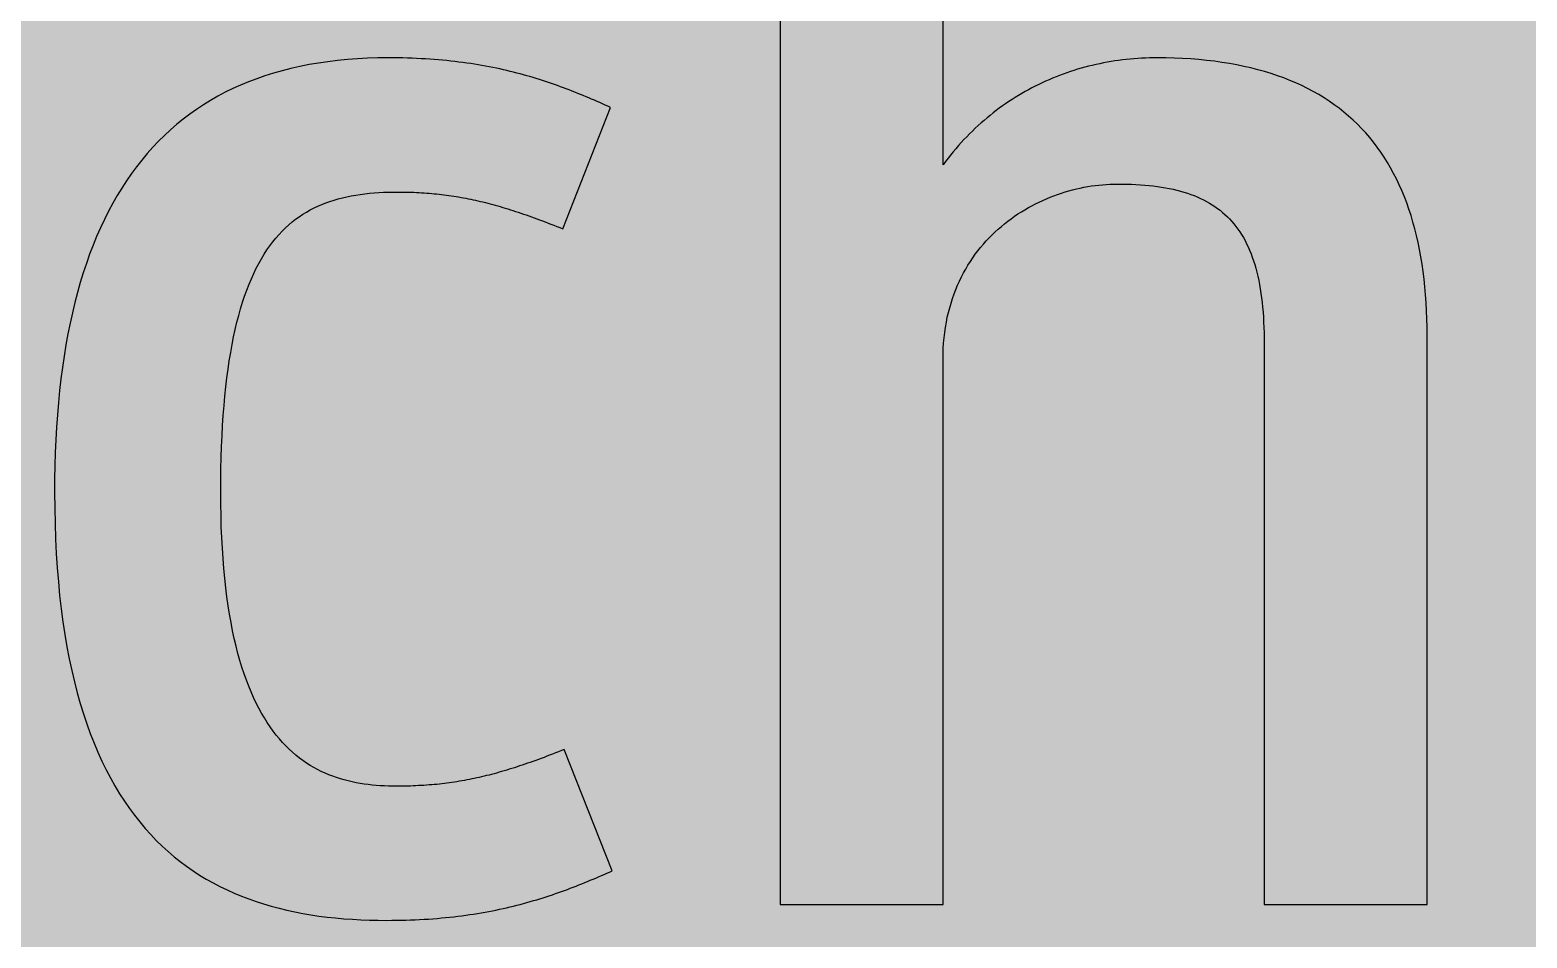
# Model space of a CAD drawing. Header units: millimetres. Extents: x 0 to 441, y 0 to 123.
# Drawn here: x 162.1 to 228.2, y 38 to 78.1 of the extents above; entities that cross this region are included whole.
import ezdxf

# ---------------------------------------------------------------- set-up
doc = ezdxf.new("R2010")
doc.units = ezdxf.units.MM

msp = doc.modelspace()

# ---------------------------------------------------------------- hatches: boundary and pattern name
for color, points in [(40, [(426.8611, 123.4722), (427.035, 123.4694), (427.2102, 123.4669), (427.3855, 123.4618), (427.5607, 123.4542), (427.7335, 123.444), (427.9087, 123.4313), (428.0814, 123.4186), (428.2542, 123.4008), (428.4269, 123.383), (428.5996, 123.3627), (428.7723, 123.3399), (428.9425, 123.317), (429.1152, 123.2891), (429.2854, 123.2611), (429.4556, 123.2306), (429.6258, 123.1976), (429.7959, 123.1621), (429.9636, 123.1265), (430.1312, 123.0859), (430.2989, 123.0452), (430.4665, 123.002), (430.6316, 122.9563), (430.7992, 122.9106), (430.9643, 122.8598), (431.1294, 122.809), (431.292, 122.7557), (431.4546, 122.7023), (431.6171, 122.6439), (431.7797, 122.5855), (431.9397, 122.5245), (432.0997, 122.461), (432.2597, 122.3975), (432.4172, 122.3289), (432.5772, 122.2604), (432.7322, 122.1892), (432.8897, 122.1181), (433.0446, 122.0445), (433.1995, 121.9683), (433.3519, 121.8895), (433.5043, 121.8082), (433.6567, 121.727), (433.8066, 121.6431), (433.9565, 121.5568), (434.1038, 121.4679), (434.2511, 121.379), (434.3984, 121.2875), (434.5432, 121.1961), (434.688, 121.0996), (434.8328, 121.0031), (434.975, 120.904), (435.1147, 120.8049), (435.2544, 120.7008), (435.3941, 120.5992), (435.5313, 120.4925), (435.6684, 120.3858), (435.803, 120.2766), (435.9377, 120.1649), (436.0697, 120.0506), (436.2018, 119.9363), (436.3314, 119.8194), (436.4609, 119.7026), (436.5879, 119.5832), (436.7124, 119.4613), (436.8394, 119.3394), (436.9613, 119.2124), (437.0832, 119.0879), (437.2026, 118.9609), (437.3194, 118.8314), (437.4363, 118.7018), (437.5506, 118.5697), (437.6649, 118.4377), (437.7766, 118.303), (437.8858, 118.1684), (437.9925, 118.0313), (438.0992, 117.8941), (438.2008, 117.7544), (438.3049, 117.6147), (438.404, 117.475), (438.5031, 117.3328), (438.5996, 117.188), (438.6961, 117.0432), (438.7875, 116.8984), (438.879, 116.7511), (438.9679, 116.6038), (439.0568, 116.4565), (439.1431, 116.3066), (439.227, 116.1567), (439.3082, 116.0043), (439.3895, 115.8519), (439.4683, 115.6995), (439.5445, 115.5446), (439.6181, 115.3897), (439.6892, 115.2322), (439.7604, 115.0772), (439.8289, 114.9172), (439.8975, 114.7597), (439.961, 114.5997), (440.0245, 114.4397), (440.0855, 114.2797), (440.1439, 114.1171), (440.2023, 113.9546), (440.2557, 113.792), (440.309, 113.6294), (440.3598, 113.4643), (440.4106, 113.2992), (440.4563, 113.1316), (440.502, 112.9665), (440.5452, 112.7989), (440.5859, 112.6312), (440.6265, 112.4636), (440.6621, 112.2959), (440.6976, 112.1258), (440.7306, 111.9556), (440.7611, 111.7854), (440.7891, 111.6152), (440.817, 111.4425), (440.8399, 111.2723), (440.8627, 111.0996), (440.883, 110.9269), (440.9008, 110.7542), (440.9186, 110.5814), (440.9313, 110.4087), (440.944, 110.2335), (440.9542, 110.0607), (440.9618, 109.8855), (440.9669, 109.7102), (440.9694, 109.535), (440.9719, 109.3597), (440.9722, 14.1111), (440.9694, 13.9344), (440.9669, 13.7592), (440.9618, 13.5839), (440.9542, 13.4112), (440.944, 13.2359), (440.9313, 13.0607), (440.9186, 12.888), (440.9008, 12.7152), (440.883, 12.5425), (440.8627, 12.3698), (440.8399, 12.1971), (440.817, 12.0269), (440.7891, 11.8542), (440.7611, 11.684), (440.7306, 11.5138), (440.6976, 11.3436), (440.6621, 11.176), (440.6265, 11.0058), (440.5859, 10.8382), (440.5452, 10.6705), (440.502, 10.5029), (440.4563, 10.3378), (440.4106, 10.1702), (440.3598, 10.0051), (440.309, 9.8425), (440.2557, 9.6774), (440.2023, 9.5148), (440.1439, 9.3523), (440.0855, 9.1897), (440.0245, 9.0297), (439.961, 8.8697), (439.8975, 8.7097), (439.8289, 8.5522), (439.7604, 8.3947), (439.6892, 8.2372), (439.6181, 8.0797), (439.5445, 7.9248), (439.4683, 7.7699), (439.3895, 7.6175), (439.3082, 7.4651), (439.227, 7.3127), (439.1431, 7.1628), (439.0568, 7.0129), (438.9679, 6.8656), (438.879, 6.7183), (438.7875, 6.571), (438.6961, 6.4262), (438.5996, 6.2814), (438.5031, 6.1366), (438.404, 5.9944), (438.3049, 5.8547), (438.2008, 5.715), (438.0992, 5.5753), (437.9925, 5.4381), (437.8858, 5.301), (437.7766, 5.1664), (437.6649, 5.0317), (437.5506, 4.8997), (437.4363, 4.7676), (437.3194, 4.638), (437.2026, 4.511), (437.0832, 4.3815), (436.9613, 4.257), (436.8394, 4.1326), (436.7124, 4.0081), (436.5879, 3.8862), (436.4609, 3.7668), (436.3314, 3.65), (436.2018, 3.5331), (436.0697, 3.4188), (435.9377, 3.3045), (435.803, 3.1953), (435.6684, 3.0861), (435.5313, 2.9769), (435.3941, 2.8727), (435.2544, 2.7686), (435.1147, 2.6645), (434.975, 2.5654), (434.8328, 2.4663), (434.688, 2.3698), (434.5432, 2.2733), (434.3984, 2.1819), (434.2511, 2.0904), (434.1038, 2.0015), (433.9565, 1.9126), (433.8066, 1.8263), (433.6567, 1.7424), (433.5043, 1.6612), (433.3519, 1.5799), (433.1995, 1.5037), (433.0446, 1.4275), (432.8897, 1.3513), (432.7322, 1.2802), (432.5772, 1.209), (432.4172, 1.1405), (432.2597, 1.0719), (432.0997, 1.0084), (431.9397, 0.9449), (431.7797, 0.8839), (431.6171, 0.8255), (431.4546, 0.7671), (431.292, 0.7137), (431.1294, 0.6604), (430.9643, 0.6096), (430.7992, 0.5588), (430.6316, 0.5131), (430.4665, 0.4674), (430.2989, 0.4242), (430.1312, 0.3835), (429.9636, 0.3454), (429.7959, 0.3073), (429.6258, 0.2718), (429.4556, 0.2388), (429.2854, 0.2083), (429.1152, 0.1803), (428.9425, 0.1524), (428.7723, 0.1295), (428.5996, 0.1067), (428.4269, 0.0864), (428.2542, 0.0686), (428.0814, 0.0508), (427.9087, 0.0381), (427.7335, 0.0254), (427.5607, 0.0152), (427.3855, 0.0076), (427.2102, 0.0025), (427.035, 0), (426.8597, 0), (104.0694, 0), (103.7082, 0), (103.3475, 0.0051), (102.9894, 0.0127), (102.6312, 0.0229), (102.2706, 0.0356), (101.9124, 0.0508), (101.5543, 0.0711), (101.1961, 0.094), (100.838, 0.1168), (100.4824, 0.1448), (100.1243, 0.1778), (99.7687, 0.2108), (99.4131, 0.2464), (99.0575, 0.287), (98.7019, 0.3302), (98.3463, 0.3734), (97.9932, 0.4216), (97.6376, 0.475), (97.2845, 0.5283), (96.9315, 0.5842), (96.581, 0.6452), (96.2279, 0.7061), (95.8774, 0.7722), (95.5269, 0.8407), (95.1763, 0.9119), (94.8284, 0.9855), (94.4804, 1.0617), (94.1324, 1.143), (93.7844, 1.2243), (93.4364, 1.3106), (93.091, 1.3995), (92.7456, 1.4884), (92.4027, 1.5824), (92.0598, 1.6789), (91.7169, 1.778), (91.374, 1.8821), (91.0336, 1.9863), (90.6932, 2.093), (90.3529, 2.2047), (90.0151, 2.319), (89.6772, 2.4333), (89.3394, 2.5527), (89.0041, 2.6746), (88.6689, 2.7991), (88.3361, 2.9261), (88.0034, 3.0556), (87.6706, 3.1877), (87.3404, 3.3249), (87.0102, 3.462), (86.68, 3.6043), (86.3524, 3.7465), (86.0273, 3.8938), (85.6996, 4.0411), (85.377, 4.1935), (85.0519, 4.3485), (84.7293, 4.506), (84.4093, 4.666), (84.0892, 4.8285), (83.7717, 4.9936), (83.4542, 5.1613), (83.1367, 5.3315), (82.8218, 5.5042), (82.5094, 5.682), (82.1969, 5.8598), (7.0556, 49.5155), (6.8504, 49.6341), (6.6497, 49.7561), (6.4516, 49.8831), (6.256, 50.0126), (6.063, 50.1421), (5.8725, 50.2793), (5.6845, 50.4165), (5.4966, 50.5562), (5.3137, 50.6984), (5.1333, 50.8457), (4.9581, 50.9956), (4.7828, 51.1454), (4.6101, 51.3004), (4.4399, 51.4579), (4.2748, 51.6153), (4.1097, 51.7779), (3.9497, 51.943), (3.7922, 52.1106), (3.6347, 52.2783), (3.4823, 52.451), (3.335, 52.6237), (3.1877, 52.8015), (3.0429, 52.9793), (2.9032, 53.1597), (2.7661, 53.3425), (2.6314, 53.528), (2.4994, 53.7134), (2.3724, 53.9039), (2.2454, 54.0944), (2.1234, 54.2874), (2.0041, 54.483), (1.8898, 54.6786), (1.778, 54.8792), (1.6662, 55.0799), (1.5621, 55.2806), (1.458, 55.4863), (1.3589, 55.6895), (1.2624, 55.8978), (1.1684, 56.1061), (1.0795, 56.3169), (0.9931, 56.5302), (0.9119, 56.7436), (0.8306, 56.957), (0.7569, 57.1754), (0.6833, 57.3913), (0.6147, 57.6123), (0.5486, 57.8307), (0.4877, 58.0542), (0.4293, 58.2752), (0.3734, 58.4987), (0.3226, 58.7248), (0.2769, 58.9509), (0.2311, 59.1795), (0.193, 59.4055), (0.1549, 59.6367), (0.1219, 59.8653), (0.094, 60.0964), (0.0686, 60.3275), (0.0483, 60.5612), (0.0305, 60.7949), (0.0152, 61.0286), (0.0076, 61.2623), (0, 61.4985), (0, 61.7347), (0, 61.8515), (0, 61.9658), (0.0025, 62.0827), (0.0076, 62.1995), (0.0102, 62.3138), (0.0152, 62.4307), (0.0229, 62.545), (0.0279, 62.6618), (0.0381, 62.7761), (0.0457, 62.8929), (0.0559, 63.0072), (0.066, 63.1215), (0.0787, 63.2358), (0.0914, 63.3527), (0.1041, 63.467), (0.1194, 63.5813), (0.1346, 63.6956), (0.1524, 63.8099), (0.1702, 63.9242), (0.188, 64.0359), (0.2057, 64.1502), (0.2261, 64.2645), (0.2489, 64.3763), (0.2692, 64.4906), (0.2921, 64.6024), (0.3175, 64.7167), (0.3429, 64.8284), (0.3683, 64.9402), (0.3937, 65.0519), (0.4216, 65.1637), (0.4496, 65.2755), (0.4801, 65.3872), (0.5105, 65.499), (0.541, 65.6082), (0.574, 65.72), (0.6071, 65.8292), (0.6401, 65.9409), (0.6756, 66.0502), (0.7112, 66.1594), (0.7468, 66.2686), (0.7849, 66.3778), (0.823, 66.487), (0.8611, 66.5937), (0.9017, 66.7029), (0.9423, 66.8096), (0.9855, 66.9163), (1.0287, 67.0255), (1.0719, 67.1322), (1.1151, 67.2389), (1.1608, 67.343), (1.2065, 67.4497), (1.2548, 67.5538), (1.303, 67.6605), (1.3513, 67.7647), (1.4021, 67.8688), (1.4529, 67.9729), (1.5037, 68.0771), (1.557, 68.1787), (1.6104, 68.2828), (1.6637, 68.3844), (1.7196, 68.486), (1.7755, 68.5876), (1.8313, 68.6892), (1.8898, 68.7908), (1.9482, 68.8899), (2.0066, 68.9915), (2.0676, 69.0905), (2.1285, 69.1896), (2.1895, 69.2861), (2.253, 69.3852), (2.3139, 69.4817), (2.38, 69.5782), (2.4435, 69.6722), (2.5095, 69.7687), (2.5756, 69.8627), (2.6416, 69.9567), (2.7102, 70.0507), (2.7788, 70.1446), (2.8473, 70.2361), (2.9185, 70.3275), (2.987, 70.419), (3.0582, 70.5104), (3.1318, 70.5993), (3.2029, 70.6907), (3.2766, 70.7771), (3.3528, 70.866), (3.4265, 70.9549), (3.5027, 71.0413), (3.5789, 71.1276), (3.6551, 71.214), (3.7338, 71.2978), (3.8125, 71.3816), (3.8913, 71.4654), (3.97, 71.5493), (4.0513, 71.6305), (4.1326, 71.7118), (4.2139, 71.7931), (4.2951, 71.8744), (4.379, 71.9531), (4.4628, 72.0319), (4.5466, 72.1106), (4.633, 72.1893), (4.7168, 72.2655), (4.8031, 72.3417), (4.8895, 72.4179), (4.9784, 72.4941), (5.0673, 72.5678), (5.1562, 72.6415), (5.2451, 72.7126), (5.334, 72.7862), (5.4254, 72.8574), (5.5169, 72.9285), (5.6083, 72.9971), (5.6998, 73.0656), (5.7937, 73.1342), (5.8877, 73.2028), (5.9817, 73.2688), (6.0757, 73.3349), (6.1722, 73.4009), (6.2662, 73.467), (6.3627, 73.5305), (6.4618, 73.594), (6.5583, 73.6549), (6.6573, 73.7159), (6.7539, 73.7768), (6.8555, 73.8378), (6.9545, 73.8962), (7.0536, 73.9546), (82.1972, 117.6115), (82.5094, 117.79), (82.8218, 117.9652), (83.1367, 118.1379), (83.4542, 118.3081), (83.7717, 118.4758), (84.0892, 118.6409), (84.4093, 118.8034), (84.7293, 118.9634), (85.0519, 119.1209), (85.377, 119.2759), (85.6996, 119.4283), (86.0273, 119.5756), (86.3524, 119.7229), (86.68, 119.8677), (87.0102, 120.0074), (87.3404, 120.1445), (87.6706, 120.2817), (88.0034, 120.4138), (88.3361, 120.5433), (88.6689, 120.6703), (89.0041, 120.7948), (89.3394, 120.9167), (89.6772, 121.0361), (90.0151, 121.1529), (90.3529, 121.2647), (90.6932, 121.3764), (91.0336, 121.4831), (91.374, 121.5873), (91.7169, 121.6914), (92.0598, 121.7905), (92.4027, 121.887), (92.7456, 121.981), (93.091, 122.0724), (93.4364, 122.1588), (93.7844, 122.2451), (94.1324, 122.3264), (94.4804, 122.4077), (94.8284, 122.4839), (95.1763, 122.5575), (95.5269, 122.6287), (95.8774, 122.6972), (96.2279, 122.7633), (96.581, 122.8242), (96.9315, 122.8852), (97.2845, 122.9411), (97.6376, 122.997), (97.9932, 123.0478), (98.3463, 123.096), (98.7019, 123.1392), (99.0575, 123.1824), (99.4131, 123.223), (99.7687, 123.2586), (100.1243, 123.2916), (100.4824, 123.3246), (100.838, 123.3526), (101.1961, 123.3754), (101.5543, 123.3983), (101.9124, 123.4186), (102.2706, 123.4338), (102.6312, 123.4465), (102.9894, 123.4567), (103.3475, 123.4643), (103.7082, 123.4694), (104.0689, 123.4719)]), (59, [(202.4243, 39.5111), (202.4243, 63.5702), (202.4253, 63.8175), (202.4355, 64.0639), (202.4507, 64.3026), (202.471, 64.5389), (202.499, 64.7725), (202.532, 64.9986), (202.5701, 65.2221), (202.6133, 65.4431), (202.6641, 65.6565), (202.7174, 65.8673), (202.7784, 66.073), (202.8419, 66.2762), (202.913, 66.4743), (202.9866, 66.6674), (203.0654, 66.8579), (203.1492, 67.0433), (203.2356, 67.2262), (203.327, 67.4014), (203.4235, 67.5767), (203.5251, 67.7443), (203.6293, 67.9094), (203.7359, 68.072), (203.8477, 68.2269), (203.962, 68.3819), (204.0814, 68.5292), (204.2033, 68.674), (204.3278, 68.8162), (204.4573, 68.9534), (204.5868, 69.0855), (204.7215, 69.215), (204.8586, 69.3395), (204.9983, 69.4614), (205.1406, 69.5782), (205.2828, 69.69), (205.4301, 69.7992), (205.58, 69.9059), (205.7298, 70.0075), (205.8822, 70.104), (206.0346, 70.198), (206.1921, 70.2894), (206.3496, 70.3732), (206.5071, 70.4571), (206.6671, 70.5358), (206.8297, 70.6095), (206.9897, 70.6806), (207.1548, 70.7492), (207.3173, 70.8127), (207.4824, 70.8711), (207.6475, 70.927), (207.8126, 70.9803), (207.9803, 71.0286), (208.1454, 71.0743), (208.313, 71.1149), (208.4781, 71.153), (208.6432, 71.186), (208.8109, 71.2165), (208.976, 71.2445), (209.1411, 71.2673), (209.3036, 71.2851), (209.4687, 71.3029), (209.6313, 71.313), (209.7913, 71.3232), (209.9539, 71.3283), (210.1113, 71.3308), (210.3247, 71.3283), (210.5355, 71.3257), (210.7387, 71.3181), (210.9419, 71.308), (211.1375, 71.2978), (211.3331, 71.2826), (211.521, 71.2648), (211.709, 71.2445), (211.8893, 71.2216), (212.0697, 71.1937), (212.2424, 71.1657), (212.4151, 71.1327), (212.5828, 71.0971), (212.7453, 71.059), (212.9053, 71.0159), (213.0628, 70.9727), (213.2152, 70.9244), (213.3625, 70.8711), (213.5073, 70.8177), (213.6496, 70.7593), (213.7893, 70.6984), (213.9239, 70.6323), (214.0534, 70.5637), (214.183, 70.4926), (214.3049, 70.4164), (214.4268, 70.3377), (214.5436, 70.2564), (214.6579, 70.17), (214.7672, 70.0786), (214.8738, 69.9846), (214.978, 69.8881), (215.077, 69.7865), (215.1761, 69.6824), (215.2675, 69.5731), (215.359, 69.4588), (215.4453, 69.342), (215.5292, 69.2201), (215.6079, 69.0956), (215.6866, 68.9661), (215.7603, 68.8315), (215.8289, 68.6943), (215.8975, 68.5521), (215.961, 68.4073), (216.0219, 68.2549), (216.0803, 68.0999), (216.1337, 67.9425), (216.187, 67.7774), (216.2353, 67.6097), (216.281, 67.437), (216.3216, 67.2592), (216.3623, 67.0763), (216.3978, 66.8909), (216.4309, 66.7004), (216.4613, 66.5023), (216.4893, 66.3016), (216.5147, 66.0959), (216.535, 65.8876), (216.5528, 65.6717), (216.568, 65.4507), (216.5807, 65.2247), (216.5909, 64.9961), (216.5985, 64.7598), (216.6036, 64.5211), (216.6036, 64.2747), (216.6056, 39.5111), (223.8015, 39.5111), (223.8015, 64.6285), (223.7969, 65.0011), (223.7892, 65.3694), (223.7765, 65.7327), (223.7562, 66.0908), (223.7308, 66.4413), (223.7003, 66.7893), (223.6648, 67.1297), (223.6241, 67.4649), (223.5759, 67.7926), (223.5225, 68.1177), (223.4641, 68.4352), (223.4006, 68.7476), (223.332, 69.0524), (223.2558, 69.3547), (223.1746, 69.6493), (223.0882, 69.9389), (222.9942, 70.2234), (222.8977, 70.5002), (222.7936, 70.772), (222.6843, 71.0387), (222.5675, 71.3003), (222.4456, 71.5543), (222.3186, 71.8033), (222.1865, 72.0471), (222.0468, 72.2833), (221.902, 72.5145), (221.7496, 72.7405), (221.5947, 72.9615), (221.4321, 73.1749), (221.2619, 73.3831), (221.0867, 73.5863), (220.9063, 73.7819), (220.7209, 73.9724), (220.5279, 74.1578), (220.3298, 74.3356), (220.124, 74.5084), (219.9132, 74.676), (219.6973, 74.836), (219.4738, 74.991), (219.2452, 75.1408), (219.0115, 75.2831), (218.7702, 75.4202), (218.5213, 75.5523), (218.2673, 75.6768), (218.0082, 75.7961), (217.7415, 75.9079), (217.4697, 76.0171), (217.1929, 76.1162), (216.9084, 76.2127), (216.6163, 76.3016), (216.3191, 76.3829), (216.0168, 76.4616), (215.707, 76.5302), (215.3895, 76.5962), (215.0669, 76.6547), (214.7392, 76.7055), (214.4039, 76.7537), (214.061, 76.7918), (213.7131, 76.8274), (213.36, 76.8553), (212.9968, 76.8756), (212.631, 76.8909), (212.2576, 76.901), (211.8766, 76.9036), (211.7039, 76.9036), (211.5337, 76.8985), (211.361, 76.8934), (211.1908, 76.8858), (211.0207, 76.8756), (210.8505, 76.8629), (210.6803, 76.8477), (210.5127, 76.8325), (210.345, 76.8121), (210.1748, 76.7893), (210.0072, 76.7664), (209.8421, 76.741), (209.6745, 76.7105), (209.5094, 76.6801), (209.3443, 76.647), (209.1792, 76.6115), (209.0141, 76.5734), (208.8515, 76.5353), (208.6889, 76.4921), (208.5264, 76.4464), (208.3664, 76.4007), (208.2063, 76.3499), (208.0463, 76.2991), (207.8863, 76.2457), (207.7288, 76.1898), (207.5713, 76.1314), (207.4139, 76.0705), (207.2589, 76.007), (207.104, 75.9409), (206.9516, 75.8723), (206.7992, 75.8038), (206.6468, 75.7301), (206.4969, 75.6564), (206.3471, 75.5802), (206.1972, 75.499), (206.0499, 75.4177), (205.9026, 75.3339), (205.7578, 75.2475), (205.613, 75.1586), (205.4708, 75.0672), (205.3285, 74.9732), (205.1863, 74.8792), (205.0466, 74.7801), (204.9069, 74.6811), (204.7697, 74.5769), (204.6351, 74.4728), (204.5005, 74.3636), (204.3659, 74.2544), (204.2338, 74.1426), (204.1017, 74.0283), (203.9722, 73.9115), (203.8452, 73.7921), (203.7182, 73.6702), (203.5937, 73.5457), (203.4692, 73.4187), (203.3473, 73.2917), (203.2254, 73.1596), (203.106, 73.0275), (202.9892, 72.8904), (202.8723, 72.7532), (202.758, 72.611), (202.6437, 72.4687), (202.532, 72.324), (202.4228, 72.1766), (202.4243, 88.9), (195.2265, 88.9), (195.2265, 39.5111)]), (59, [(178.2932, 44.7326), (178.1124, 44.7319), (177.9346, 44.737), (177.7568, 44.7421), (177.5765, 44.7523), (177.3987, 44.765), (177.2209, 44.7827), (177.0431, 44.8031), (176.8653, 44.8259), (176.6875, 44.8539), (176.5122, 44.8843), (176.337, 44.9224), (176.1617, 44.9631), (175.9864, 45.0063), (175.8137, 45.0571), (175.6435, 45.1129), (175.4734, 45.1714), (175.3032, 45.2374), (175.1355, 45.3085), (174.9679, 45.3847), (174.8053, 45.4685), (174.6402, 45.5574), (174.4802, 45.6514), (174.3202, 45.753), (174.1627, 45.8622), (174.0078, 45.9765), (173.8528, 46.0985), (173.703, 46.228), (173.5531, 46.3652), (173.4083, 46.5099), (173.2636, 46.6623), (173.1213, 46.8224), (172.9842, 46.99), (172.847, 47.1653), (172.7149, 47.3507), (172.5854, 47.5437), (172.4584, 47.7444), (172.3339, 47.9552), (172.212, 48.1762), (172.0952, 48.4048), (171.9834, 48.6461), (171.8716, 48.8925), (171.765, 49.1515), (171.6634, 49.4208), (171.5643, 49.7002), (171.4678, 49.9897), (171.3789, 50.2895), (171.29, 50.5993), (171.2087, 50.9219), (171.13, 51.2547), (171.0563, 51.6001), (170.9852, 51.9557), (170.9217, 52.324), (170.8607, 52.7025), (170.8048, 53.0936), (170.754, 53.4975), (170.7083, 53.914), (170.6677, 54.3433), (170.6321, 54.7853), (170.6016, 55.2399), (170.5762, 55.7073), (170.5559, 56.1873), (170.5432, 56.6826), (170.5331, 57.1906), (170.5305, 57.7113), (170.5331, 58.2371), (170.5407, 58.7502), (170.5508, 59.248), (170.5686, 59.7332), (170.5889, 60.2056), (170.6143, 60.6654), (170.6423, 61.1099), (170.6753, 61.5442), (170.7134, 61.9658), (170.7566, 62.3722), (170.8048, 62.771), (170.8556, 63.1546), (170.909, 63.5279), (170.9699, 63.8886), (171.0334, 64.2391), (171.0995, 64.577), (171.1706, 64.9046), (171.2468, 65.2221), (171.3255, 65.5269), (171.4094, 65.8216), (171.4957, 66.106), (171.5872, 66.3829), (171.6811, 66.6471), (171.7802, 66.9011), (171.8843, 67.1474), (171.9885, 67.3811), (172.0977, 67.6072), (172.212, 67.8256), (172.3288, 68.0339), (172.4482, 68.232), (172.5727, 68.4225), (172.6997, 68.6054), (172.8318, 68.7781), (172.9664, 68.9432), (173.1035, 69.1007), (173.2432, 69.2506), (173.388, 69.3928), (173.5353, 69.5274), (173.6852, 69.6544), (173.8376, 69.7763), (173.9951, 69.8881), (174.1551, 69.9948), (174.3177, 70.0938), (174.4828, 70.1878), (174.6504, 70.2767), (174.8231, 70.358), (174.9958, 70.4317), (175.1736, 70.5028), (175.354, 70.5663), (175.5369, 70.6247), (175.7223, 70.678), (175.9102, 70.7263), (176.1007, 70.7695), (176.2938, 70.8101), (176.4894, 70.8431), (176.69, 70.8736), (176.8907, 70.899), (177.0939, 70.9219), (177.2996, 70.9397), (177.5079, 70.9524), (177.7187, 70.9651), (177.9295, 70.9727), (178.1454, 70.9752), (178.3613, 70.9778), (178.4807, 70.9778), (178.5976, 70.9752), (178.7144, 70.9752), (178.8312, 70.9727), (178.9481, 70.9676), (179.0624, 70.9651), (179.1741, 70.96), (179.2884, 70.9549), (179.4002, 70.9473), (179.512, 70.9397), (179.6237, 70.932), (179.7355, 70.9244), (179.8447, 70.9143), (179.9539, 70.9041), (180.0631, 70.8939), (180.1724, 70.8812), (180.2816, 70.8711), (180.3883, 70.8558), (180.4975, 70.8431), (180.6042, 70.8279), (180.7134, 70.8127), (180.8201, 70.7974), (180.9267, 70.7796), (181.0334, 70.7619), (181.1401, 70.7415), (181.2468, 70.7238), (181.3535, 70.7034), (181.4627, 70.6806), (181.5694, 70.6603), (181.676, 70.6374), (181.7827, 70.6145), (181.8894, 70.5891), (181.9986, 70.5637), (182.1053, 70.5383), (182.2145, 70.5104), (182.3212, 70.4825), (182.4304, 70.4545), (182.5396, 70.424), (182.6489, 70.3936), (182.7606, 70.3631), (182.8698, 70.3326), (182.9816, 70.2996), (183.0934, 70.264), (183.2051, 70.231), (183.3194, 70.1954), (183.4312, 70.1599), (183.5455, 70.1218), (183.6598, 70.0837), (183.7766, 70.0456), (183.8935, 70.0049), (184.0103, 69.9643), (184.1297, 69.9237), (184.2491, 69.8805), (184.3684, 69.8373), (184.4904, 69.7941), (184.6123, 69.7484), (184.7342, 69.7027), (184.8587, 69.6544), (184.9857, 69.6062), (185.1101, 69.5579), (185.2397, 69.5096), (185.3692, 69.4588), (185.4987, 69.4055), (185.6308, 69.3547), (187.748, 74.7173), (187.6273, 74.77), (187.5079, 74.8208), (187.3885, 74.8741), (187.2691, 74.9275), (187.1472, 74.9783), (187.0278, 75.0316), (186.9059, 75.0824), (186.784, 75.1332), (186.6621, 75.1865), (186.5401, 75.2373), (186.4157, 75.2881), (186.2912, 75.3364), (186.1668, 75.3872), (186.0423, 75.438), (185.9153, 75.4863), (185.7883, 75.5345), (185.6588, 75.5828), (185.5318, 75.631), (185.4022, 75.6768), (185.2701, 75.725), (185.1381, 75.7707), (185.006, 75.8165), (184.8714, 75.8596), (184.7367, 75.9054), (184.5996, 75.9485), (184.4624, 75.9917), (184.3253, 76.0349), (184.183, 76.0755), (184.0433, 76.1162), (183.9011, 76.1568), (183.7563, 76.1949), (183.6115, 76.233), (183.4642, 76.2711), (183.3143, 76.3092), (183.1645, 76.3448), (183.0121, 76.3803), (182.8597, 76.4134), (182.7047, 76.4464), (182.5473, 76.4794), (182.3872, 76.5099), (182.2272, 76.5404), (182.0647, 76.5683), (181.8996, 76.5962), (181.7345, 76.6242), (181.5668, 76.6496), (181.3966, 76.675), (181.2239, 76.6978), (181.0487, 76.7207), (180.8734, 76.7436), (180.6931, 76.7639), (180.5127, 76.7817), (180.3298, 76.7994), (180.1444, 76.8147), (179.9565, 76.8299), (179.766, 76.8452), (179.5729, 76.8579), (179.3773, 76.868), (179.1792, 76.8782), (178.9811, 76.8858), (178.7779, 76.8909), (178.5722, 76.8985), (178.3639, 76.901), (178.1531, 76.9036), (177.9397, 76.9036), (177.4723, 76.8985), (177.0151, 76.8858), (176.5656, 76.8629), (176.1236, 76.8299), (175.6867, 76.7867), (175.26, 76.7359), (174.8409, 76.675), (174.4294, 76.6039), (174.0256, 76.5226), (173.6293, 76.4337), (173.2407, 76.3346), (172.8572, 76.2279), (172.4838, 76.1111), (172.118, 75.9841), (171.7599, 75.8469), (171.4094, 75.7022), (171.0665, 75.5472), (170.7286, 75.3821), (170.401, 75.2094), (170.0809, 75.024), (169.766, 74.8335), (169.4612, 74.6303), (169.1615, 74.4195), (168.8719, 74.1985), (168.5874, 73.9699), (168.3106, 73.7286), (168.0439, 73.4822), (167.7822, 73.2231), (167.5282, 72.9564), (167.2819, 72.6796), (167.0406, 72.3925), (166.8094, 72.0979), (166.5859, 71.7931), (166.3675, 71.4781), (166.1592, 71.1556), (165.956, 70.8228), (165.7604, 70.4799), (165.5724, 70.1269), (165.3921, 69.7662), (165.2194, 69.3979), (165.0517, 69.0169), (164.8917, 68.6283), (164.7419, 68.2295), (164.5971, 67.8231), (164.4599, 67.4065), (164.3278, 66.9798), (164.2059, 66.5429), (164.0891, 66.0984), (163.9799, 65.6438), (163.8783, 65.1815), (163.7843, 64.709), (163.6979, 64.2264), (163.6166, 63.7337), (163.543, 63.2333), (163.4769, 62.7228), (163.416, 62.2046), (163.3652, 61.6737), (163.3195, 61.1378), (163.2814, 60.5892), (163.2509, 60.0329), (163.2255, 59.4665), (163.2077, 58.8899), (163.1975, 58.3057), (163.195, 57.7113), (163.2001, 57.0128), (163.2128, 56.3296), (163.2356, 55.6641), (163.2687, 55.0113), (163.3093, 54.3763), (163.3601, 53.7566), (163.4185, 53.1546), (163.4871, 52.5653), (163.5633, 51.9913), (163.6471, 51.4325), (163.7411, 50.8889), (163.8402, 50.3606), (163.9519, 49.8475), (164.0688, 49.3471), (164.1932, 48.8594), (164.3253, 48.3895), (164.4675, 47.9298), (164.6149, 47.4853), (164.7723, 47.056), (164.9349, 46.6369), (165.1051, 46.2331), (165.2829, 45.8394), (165.4683, 45.4609), (165.6613, 45.0952), (165.8595, 44.7421), (166.0652, 44.3992), (166.2786, 44.069), (166.497, 43.7515), (166.7231, 43.4467), (166.9542, 43.1521), (167.193, 42.8676), (167.4368, 42.5958), (167.6857, 42.3367), (167.9423, 42.0853), (168.2039, 41.8465), (168.4731, 41.6179), (168.7449, 41.3995), (169.0243, 41.1912), (169.3088, 40.9931), (169.5983, 40.8051), (169.893, 40.6273), (170.1927, 40.4597), (170.4975, 40.2996), (170.8074, 40.1498), (171.1223, 40.0075), (171.4424, 39.8755), (171.765, 39.751), (172.0926, 39.6367), (172.4254, 39.5275), (172.7632, 39.4284), (173.1035, 39.3395), (173.449, 39.2557), (173.7995, 39.1795), (174.1526, 39.1109), (174.5082, 39.05), (174.8688, 38.9966), (175.2321, 38.9509), (175.6004, 38.9103), (175.9712, 38.8772), (176.3446, 38.8518), (176.7205, 38.829), (177.1015, 38.8163), (177.4825, 38.8061), (177.8686, 38.8036), (178.0819, 38.8061), (178.2928, 38.8061), (178.5036, 38.8112), (178.7093, 38.8163), (178.9125, 38.8239), (179.1132, 38.8315), (179.3113, 38.8417), (179.5094, 38.8518), (179.7025, 38.8645), (179.8955, 38.8772), (180.086, 38.8925), (180.2714, 38.9103), (180.4568, 38.928), (180.6397, 38.9458), (180.8226, 38.9661), (181.0004, 38.9865), (181.1782, 39.0093), (181.3535, 39.0322), (181.5262, 39.0576), (181.6964, 39.083), (181.8665, 39.1109), (182.0342, 39.1389), (182.1993, 39.1693), (182.3618, 39.1998), (182.5244, 39.2303), (182.6844, 39.2608), (182.8419, 39.2963), (182.9994, 39.3294), (183.1543, 39.3649), (183.3093, 39.4005), (183.4591, 39.436), (183.6115, 39.4741), (183.7588, 39.5122), (183.9062, 39.5529), (184.0535, 39.591), (184.1983, 39.6342), (184.3405, 39.6748), (184.4827, 39.718), (184.6224, 39.7586), (184.7621, 39.8043), (184.9018, 39.8475), (185.0365, 39.8932), (185.1736, 39.939), (185.3082, 39.9847), (185.4403, 40.0304), (185.5749, 40.0787), (185.7045, 40.1244), (185.8366, 40.1726), (185.9661, 40.2209), (186.0931, 40.2717), (186.2226, 40.32), (186.3496, 40.3708), (186.4741, 40.4216), (186.6011, 40.4698), (186.7256, 40.5232), (186.8475, 40.574), (186.9719, 40.6248), (187.0939, 40.6756), (187.2158, 40.7289), (187.3377, 40.7797), (187.4571, 40.833), (187.579, 40.8864), (187.6984, 40.9372), (187.8178, 40.9905), (185.7015, 46.3543), (185.5699, 46.3017), (185.4378, 46.2483), (185.3082, 46.1975), (185.1812, 46.1493), (185.0542, 46.101), (184.9298, 46.0527), (184.8053, 46.0045), (184.6809, 45.9588), (184.5589, 45.913), (184.437, 45.8699), (184.3176, 45.8267), (184.1983, 45.7835), (184.0789, 45.7429), (183.962, 45.7022), (183.8452, 45.6616), (183.7284, 45.6235), (183.6141, 45.5854), (183.4998, 45.5473), (183.3855, 45.5117), (183.2712, 45.4762), (183.1594, 45.4431), (183.0451, 45.4076), (182.9333, 45.3771), (182.8241, 45.3441), (182.7124, 45.3136), (182.6006, 45.2831), (182.4914, 45.2526), (182.3822, 45.2247), (182.2704, 45.1968), (182.1612, 45.1714), (182.052, 45.1434), (181.9427, 45.118), (181.8335, 45.0952), (181.7243, 45.0723), (181.6151, 45.0494), (181.5084, 45.0266), (181.3992, 45.0063), (181.29, 44.9859), (181.1807, 44.9656), (181.0715, 44.9478), (180.9598, 44.9301), (180.8505, 44.9123), (180.7413, 44.8945), (180.6296, 44.8793), (180.5203, 44.8666), (180.4086, 44.8513), (180.2968, 44.8386), (180.1851, 44.8259), (180.0708, 44.8132), (179.959, 44.8031), (179.8447, 44.7929), (179.7304, 44.7853), (179.6136, 44.7751), (179.4993, 44.7675), (179.3824, 44.7599), (179.2656, 44.7548), (179.1462, 44.7497), (179.0268, 44.7446), (178.9074, 44.7396), (178.7855, 44.737), (178.6636, 44.7345), (178.5417, 44.7319), (178.4172, 44.7319), (178.2928, 44.7319)])]:
    msp.add_hatch(color=color).paths.add_polyline_path(points)

# ---------------------------------------------------------------- linework, layer by layer
at = {"color": 59}
for points in [[(195.2265, 88.9), (195.2265, 39.5111), (202.4243, 39.5111)], [(202.4243, 39.5111), (202.4243, 63.5702), (202.4253, 63.8175), (202.4355, 64.0639), (202.4507, 64.3026), (202.471, 64.5389), (202.499, 64.7725), (202.532, 64.9986), (202.5701, 65.2221), (202.6133, 65.4431), (202.6641, 65.6565), (202.7174, 65.8673), (202.7784, 66.073), (202.8419, 66.2762), (202.913, 66.4743), (202.9866, 66.6674), (203.0654, 66.8579), (203.1492, 67.0433), (203.2356, 67.2262), (203.327, 67.4014), (203.4235, 67.5767), (203.5251, 67.7443), (203.6293, 67.9094), (203.7359, 68.072), (203.8477, 68.2269), (203.962, 68.3819), (204.0814, 68.5292), (204.2033, 68.674), (204.3278, 68.8162), (204.4573, 68.9534), (204.5868, 69.0855), (204.7215, 69.215), (204.8586, 69.3395), (204.9983, 69.4614), (205.1406, 69.5782), (205.2828, 69.69), (205.4301, 69.7992), (205.58, 69.9059), (205.7298, 70.0075), (205.8822, 70.104), (206.0346, 70.198), (206.1921, 70.2894), (206.3496, 70.3732), (206.5071, 70.4571), (206.6671, 70.5358), (206.8297, 70.6095), (206.9897, 70.6806), (207.1548, 70.7492), (207.3173, 70.8127), (207.4824, 70.8711), (207.6475, 70.927), (207.8126, 70.9803), (207.9803, 71.0286), (208.1454, 71.0743), (208.313, 71.1149), (208.4781, 71.153), (208.6432, 71.186), (208.8109, 71.2165), (208.976, 71.2445), (209.1411, 71.2673), (209.3036, 71.2851), (209.4687, 71.3029), (209.6313, 71.313), (209.7913, 71.3232), (209.9539, 71.3283), (210.1113, 71.3308), (210.3247, 71.3283), (210.5355, 71.3257), (210.7387, 71.3181), (210.9419, 71.308), (211.1375, 71.2978), (211.3331, 71.2826), (211.521, 71.2648), (211.709, 71.2445), (211.8893, 71.2216), (212.0697, 71.1937), (212.2424, 71.1657), (212.4151, 71.1327), (212.5828, 71.0971), (212.7453, 71.059), (212.9053, 71.0159), (213.0628, 70.9727), (213.2152, 70.9244), (213.3625, 70.8711), (213.5073, 70.8177), (213.6496, 70.7593), (213.7893, 70.6984), (213.9239, 70.6323), (214.0534, 70.5637), (214.183, 70.4926), (214.3049, 70.4164), (214.4268, 70.3377), (214.5436, 70.2564), (214.6579, 70.17), (214.7672, 70.0786), (214.8738, 69.9846), (214.978, 69.8881), (215.077, 69.7865), (215.1761, 69.6824), (215.2675, 69.5731), (215.359, 69.4588), (215.4453, 69.342), (215.5292, 69.2201), (215.6079, 69.0956), (215.6866, 68.9661), (215.7603, 68.8315), (215.8289, 68.6943), (215.8975, 68.5521), (215.961, 68.4073), (216.0219, 68.2549), (216.0803, 68.0999), (216.1337, 67.9425), (216.187, 67.7774), (216.2353, 67.6097), (216.281, 67.437), (216.3216, 67.2592), (216.3623, 67.0763), (216.3978, 66.8909), (216.4309, 66.7004), (216.4613, 66.5023), (216.4893, 66.3016), (216.5147, 66.0959), (216.535, 65.8876), (216.5528, 65.6717), (216.568, 65.4507), (216.5807, 65.2247), (216.5909, 64.9961), (216.5985, 64.7598), (216.6036, 64.5211), (216.6036, 64.2747), (216.6056, 39.5111), (223.8015, 39.5111), (223.8015, 64.6285), (223.7969, 65.0011), (223.7892, 65.3694), (223.7765, 65.7327), (223.7562, 66.0908), (223.7308, 66.4413), (223.7003, 66.7893), (223.6648, 67.1297), (223.6241, 67.4649), (223.5759, 67.7926), (223.5225, 68.1177), (223.4641, 68.4352), (223.4006, 68.7476), (223.332, 69.0524), (223.2558, 69.3547), (223.1746, 69.6493), (223.0882, 69.9389), (222.9942, 70.2234), (222.8977, 70.5002), (222.7936, 70.772), (222.6843, 71.0387), (222.5675, 71.3003), (222.4456, 71.5543), (222.3186, 71.8033), (222.1865, 72.0471), (222.0468, 72.2833), (221.902, 72.5145), (221.7496, 72.7405), (221.5947, 72.9615), (221.4321, 73.1749), (221.2619, 73.3831), (221.0867, 73.5863), (220.9063, 73.7819), (220.7209, 73.9724), (220.5279, 74.1578), (220.3298, 74.3356), (220.124, 74.5084), (219.9132, 74.676), (219.6973, 74.836), (219.4738, 74.991), (219.2452, 75.1408), (219.0115, 75.2831), (218.7702, 75.4202), (218.5213, 75.5523), (218.2673, 75.6768), (218.0082, 75.7961), (217.7415, 75.9079), (217.4697, 76.0171), (217.1929, 76.1162), (216.9084, 76.2127), (216.6163, 76.3016), (216.3191, 76.3829), (216.0168, 76.4616), (215.707, 76.5302), (215.3895, 76.5962), (215.0669, 76.6547), (214.7392, 76.7055), (214.4039, 76.7537), (214.061, 76.7918), (213.7131, 76.8274), (213.36, 76.8553), (212.9968, 76.8756), (212.631, 76.8909), (212.2576, 76.901), (211.8766, 76.9036), (211.7039, 76.9036), (211.5337, 76.8985), (211.361, 76.8934), (211.1908, 76.8858), (211.0207, 76.8756), (210.8505, 76.8629), (210.6803, 76.8477), (210.5127, 76.8325), (210.345, 76.8121), (210.1748, 76.7893), (210.0072, 76.7664), (209.8421, 76.741), (209.6745, 76.7105), (209.5094, 76.6801), (209.3443, 76.647), (209.1792, 76.6115), (209.0141, 76.5734), (208.8515, 76.5353), (208.6889, 76.4921), (208.5264, 76.4464), (208.3664, 76.4007), (208.2063, 76.3499), (208.0463, 76.2991), (207.8863, 76.2457), (207.7288, 76.1898), (207.5713, 76.1314), (207.4139, 76.0705), (207.2589, 76.007), (207.104, 75.9409), (206.9516, 75.8723), (206.7992, 75.8038), (206.6468, 75.7301), (206.4969, 75.6564), (206.3471, 75.5802), (206.1972, 75.499), (206.0499, 75.4177), (205.9026, 75.3339), (205.7578, 75.2475), (205.613, 75.1586), (205.4708, 75.0672), (205.3285, 74.9732), (205.1863, 74.8792), (205.0466, 74.7801), (204.9069, 74.6811), (204.7697, 74.5769), (204.6351, 74.4728), (204.5005, 74.3636), (204.3659, 74.2544), (204.2338, 74.1426), (204.1017, 74.0283), (203.9722, 73.9115), (203.8452, 73.7921), (203.7182, 73.6702), (203.5937, 73.5457), (203.4692, 73.4187), (203.3473, 73.2917), (203.2254, 73.1596), (203.106, 73.0275), (202.9892, 72.8904), (202.8723, 72.7532), (202.758, 72.611), (202.6437, 72.4687), (202.532, 72.324), (202.4228, 72.1766), (202.4243, 88.9)], [(178.2932, 44.7326), (178.1124, 44.7319), (177.9346, 44.737), (177.7568, 44.7421), (177.5765, 44.7523), (177.3987, 44.765), (177.2209, 44.7827), (177.0431, 44.8031), (176.8653, 44.8259), (176.6875, 44.8539), (176.5122, 44.8843), (176.337, 44.9224), (176.1617, 44.9631), (175.9864, 45.0063), (175.8137, 45.0571), (175.6435, 45.1129), (175.4734, 45.1714), (175.3032, 45.2374), (175.1355, 45.3085), (174.9679, 45.3847), (174.8053, 45.4685), (174.6402, 45.5574), (174.4802, 45.6514), (174.3202, 45.753), (174.1627, 45.8622), (174.0078, 45.9765), (173.8528, 46.0985), (173.703, 46.228), (173.5531, 46.3652), (173.4083, 46.5099), (173.2636, 46.6623), (173.1213, 46.8224), (172.9842, 46.99), (172.847, 47.1653), (172.7149, 47.3507), (172.5854, 47.5437), (172.4584, 47.7444), (172.3339, 47.9552), (172.212, 48.1762), (172.0952, 48.4048), (171.9834, 48.6461), (171.8716, 48.8925), (171.765, 49.1515), (171.6634, 49.4208), (171.5643, 49.7002), (171.4678, 49.9897), (171.3789, 50.2895), (171.29, 50.5993), (171.2087, 50.9219), (171.13, 51.2547), (171.0563, 51.6001), (170.9852, 51.9557), (170.9217, 52.324), (170.8607, 52.7025), (170.8048, 53.0936), (170.754, 53.4975), (170.7083, 53.914), (170.6677, 54.3433), (170.6321, 54.7853), (170.6016, 55.2399), (170.5762, 55.7073), (170.5559, 56.1873), (170.5432, 56.6826), (170.5331, 57.1906), (170.5305, 57.7113), (170.5331, 58.2371), (170.5407, 58.7502), (170.5508, 59.248), (170.5686, 59.7332), (170.5889, 60.2056), (170.6143, 60.6654), (170.6423, 61.1099), (170.6753, 61.5442), (170.7134, 61.9658), (170.7566, 62.3722), (170.8048, 62.771), (170.8556, 63.1546), (170.909, 63.5279), (170.9699, 63.8886), (171.0334, 64.2391), (171.0995, 64.577), (171.1706, 64.9046), (171.2468, 65.2221), (171.3255, 65.5269), (171.4094, 65.8216), (171.4957, 66.106), (171.5872, 66.3829), (171.6811, 66.6471), (171.7802, 66.9011), (171.8843, 67.1474), (171.9885, 67.3811), (172.0977, 67.6072), (172.212, 67.8256), (172.3288, 68.0339), (172.4482, 68.232), (172.5727, 68.4225), (172.6997, 68.6054), (172.8318, 68.7781), (172.9664, 68.9432), (173.1035, 69.1007), (173.2432, 69.2506), (173.388, 69.3928), (173.5353, 69.5274), (173.6852, 69.6544), (173.8376, 69.7763), (173.9951, 69.8881), (174.1551, 69.9948), (174.3177, 70.0938), (174.4828, 70.1878), (174.6504, 70.2767), (174.8231, 70.358), (174.9958, 70.4317), (175.1736, 70.5028), (175.354, 70.5663), (175.5369, 70.6247), (175.7223, 70.678), (175.9102, 70.7263), (176.1007, 70.7695), (176.2938, 70.8101), (176.4894, 70.8431), (176.69, 70.8736), (176.8907, 70.899), (177.0939, 70.9219), (177.2996, 70.9397), (177.5079, 70.9524), (177.7187, 70.9651), (177.9295, 70.9727), (178.1454, 70.9752), (178.3613, 70.9778), (178.4807, 70.9778), (178.5976, 70.9752), (178.7144, 70.9752), (178.8312, 70.9727), (178.9481, 70.9676), (179.0624, 70.9651), (179.1741, 70.96), (179.2884, 70.9549), (179.4002, 70.9473), (179.512, 70.9397), (179.6237, 70.932), (179.7355, 70.9244), (179.8447, 70.9143), (179.9539, 70.9041), (180.0631, 70.8939), (180.1724, 70.8812), (180.2816, 70.8711), (180.3883, 70.8558), (180.4975, 70.8431), (180.6042, 70.8279), (180.7134, 70.8127), (180.8201, 70.7974), (180.9267, 70.7796), (181.0334, 70.7619), (181.1401, 70.7415), (181.2468, 70.7238), (181.3535, 70.7034), (181.4627, 70.6806), (181.5694, 70.6603), (181.676, 70.6374), (181.7827, 70.6145), (181.8894, 70.5891), (181.9986, 70.5637), (182.1053, 70.5383), (182.2145, 70.5104), (182.3212, 70.4825), (182.4304, 70.4545), (182.5396, 70.424), (182.6489, 70.3936), (182.7606, 70.3631), (182.8698, 70.3326), (182.9816, 70.2996), (183.0934, 70.264), (183.2051, 70.231), (183.3194, 70.1954), (183.4312, 70.1599), (183.5455, 70.1218), (183.6598, 70.0837), (183.7766, 70.0456), (183.8935, 70.0049), (184.0103, 69.9643), (184.1297, 69.9237), (184.2491, 69.8805), (184.3684, 69.8373), (184.4904, 69.7941), (184.6123, 69.7484), (184.7342, 69.7027), (184.8587, 69.6544), (184.9857, 69.6062), (185.1101, 69.5579), (185.2397, 69.5096), (185.3692, 69.4588), (185.4987, 69.4055), (185.6308, 69.3547), (187.748, 74.7173), (187.6273, 74.77), (187.5079, 74.8208), (187.3885, 74.8741), (187.2691, 74.9275), (187.1472, 74.9783), (187.0278, 75.0316), (186.9059, 75.0824), (186.784, 75.1332), (186.6621, 75.1865), (186.5401, 75.2373), (186.4157, 75.2881), (186.2912, 75.3364), (186.1668, 75.3872), (186.0423, 75.438), (185.9153, 75.4863), (185.7883, 75.5345), (185.6588, 75.5828), (185.5318, 75.631), (185.4022, 75.6768), (185.2701, 75.725), (185.1381, 75.7707), (185.006, 75.8165), (184.8714, 75.8596), (184.7367, 75.9054), (184.5996, 75.9485), (184.4624, 75.9917), (184.3253, 76.0349), (184.183, 76.0755), (184.0433, 76.1162), (183.9011, 76.1568), (183.7563, 76.1949), (183.6115, 76.233), (183.4642, 76.2711), (183.3143, 76.3092), (183.1645, 76.3448), (183.0121, 76.3803), (182.8597, 76.4134), (182.7047, 76.4464), (182.5473, 76.4794), (182.3872, 76.5099), (182.2272, 76.5404), (182.0647, 76.5683), (181.8996, 76.5962), (181.7345, 76.6242), (181.5668, 76.6496), (181.3966, 76.675), (181.2239, 76.6978), (181.0487, 76.7207), (180.8734, 76.7436), (180.6931, 76.7639), (180.5127, 76.7817), (180.3298, 76.7994), (180.1444, 76.8147), (179.9565, 76.8299), (179.766, 76.8452), (179.5729, 76.8579), (179.3773, 76.868), (179.1792, 76.8782), (178.9811, 76.8858), (178.7779, 76.8909), (178.5722, 76.8985), (178.3639, 76.901), (178.1531, 76.9036), (177.9397, 76.9036), (177.4723, 76.8985), (177.0151, 76.8858), (176.5656, 76.8629), (176.1236, 76.8299), (175.6867, 76.7867), (175.26, 76.7359), (174.8409, 76.675), (174.4294, 76.6039), (174.0256, 76.5226), (173.6293, 76.4337), (173.2407, 76.3346), (172.8572, 76.2279), (172.4838, 76.1111), (172.118, 75.9841), (171.7599, 75.8469), (171.4094, 75.7022), (171.0665, 75.5472), (170.7286, 75.3821), (170.401, 75.2094), (170.0809, 75.024), (169.766, 74.8335), (169.4612, 74.6303), (169.1615, 74.4195), (168.8719, 74.1985), (168.5874, 73.9699), (168.3106, 73.7286), (168.0439, 73.4822), (167.7822, 73.2231), (167.5282, 72.9564), (167.2819, 72.6796), (167.0406, 72.3925), (166.8094, 72.0979), (166.5859, 71.7931), (166.3675, 71.4781), (166.1592, 71.1556), (165.956, 70.8228), (165.7604, 70.4799), (165.5724, 70.1269), (165.3921, 69.7662), (165.2194, 69.3979), (165.0517, 69.0169), (164.8917, 68.6283), (164.7419, 68.2295), (164.5971, 67.8231), (164.4599, 67.4065), (164.3278, 66.9798), (164.2059, 66.5429), (164.0891, 66.0984), (163.9799, 65.6438), (163.8783, 65.1815), (163.7843, 64.709), (163.6979, 64.2264), (163.6166, 63.7337), (163.543, 63.2333), (163.4769, 62.7228), (163.416, 62.2046), (163.3652, 61.6737), (163.3195, 61.1378), (163.2814, 60.5892), (163.2509, 60.0329), (163.2255, 59.4665), (163.2077, 58.8899), (163.1975, 58.3057), (163.195, 57.7113), (163.2001, 57.0128), (163.2128, 56.3296), (163.2356, 55.6641), (163.2687, 55.0113), (163.3093, 54.3763), (163.3601, 53.7566), (163.4185, 53.1546), (163.4871, 52.5653), (163.5633, 51.9913), (163.6471, 51.4325), (163.7411, 50.8889), (163.8402, 50.3606), (163.9519, 49.8475), (164.0688, 49.3471), (164.1932, 48.8594), (164.3253, 48.3895), (164.4675, 47.9298), (164.6149, 47.4853), (164.7723, 47.056), (164.9349, 46.6369), (165.1051, 46.2331), (165.2829, 45.8394), (165.4683, 45.4609), (165.6613, 45.0952), (165.8595, 44.7421), (166.0652, 44.3992), (166.2786, 44.069), (166.497, 43.7515), (166.7231, 43.4467), (166.9542, 43.1521), (167.193, 42.8676), (167.4368, 42.5958), (167.6857, 42.3367), (167.9423, 42.0853), (168.2039, 41.8465), (168.4731, 41.6179), (168.7449, 41.3995), (169.0243, 41.1912), (169.3088, 40.9931), (169.5983, 40.8051), (169.893, 40.6273), (170.1927, 40.4597), (170.4975, 40.2996), (170.8074, 40.1498), (171.1223, 40.0075), (171.4424, 39.8755), (171.765, 39.751), (172.0926, 39.6367), (172.4254, 39.5275), (172.7632, 39.4284), (173.1035, 39.3395), (173.449, 39.2557), (173.7995, 39.1795), (174.1526, 39.1109), (174.5082, 39.05), (174.8688, 38.9966), (175.2321, 38.9509), (175.6004, 38.9103), (175.9712, 38.8772), (176.3446, 38.8518), (176.7205, 38.829), (177.1015, 38.8163), (177.4825, 38.8061), (177.8686, 38.8036), (178.0819, 38.8061), (178.2928, 38.8061), (178.5036, 38.8112), (178.7093, 38.8163), (178.9125, 38.8239), (179.1132, 38.8315), (179.3113, 38.8417), (179.5094, 38.8518), (179.7025, 38.8645), (179.8955, 38.8772), (180.086, 38.8925), (180.2714, 38.9103), (180.4568, 38.928), (180.6397, 38.9458), (180.8226, 38.9661), (181.0004, 38.9865), (181.1782, 39.0093), (181.3535, 39.0322), (181.5262, 39.0576), (181.6964, 39.083), (181.8665, 39.1109), (182.0342, 39.1389), (182.1993, 39.1693), (182.3618, 39.1998), (182.5244, 39.2303), (182.6844, 39.2608), (182.8419, 39.2963), (182.9994, 39.3294), (183.1543, 39.3649), (183.3093, 39.4005), (183.4591, 39.436), (183.6115, 39.4741), (183.7588, 39.5122), (183.9062, 39.5529), (184.0535, 39.591), (184.1983, 39.6342), (184.3405, 39.6748), (184.4827, 39.718), (184.6224, 39.7586), (184.7621, 39.8043), (184.9018, 39.8475), (185.0365, 39.8932), (185.1736, 39.939), (185.3082, 39.9847), (185.4403, 40.0304), (185.5749, 40.0787), (185.7045, 40.1244), (185.8366, 40.1726), (185.9661, 40.2209), (186.0931, 40.2717), (186.2226, 40.32), (186.3496, 40.3708), (186.4741, 40.4216), (186.6011, 40.4698), (186.7256, 40.5232), (186.8475, 40.574), (186.9719, 40.6248), (187.0939, 40.6756), (187.2158, 40.7289), (187.3377, 40.7797), (187.4571, 40.833), (187.579, 40.8864), (187.6984, 40.9372), (187.8178, 40.9905), (185.7015, 46.3543), (185.5699, 46.3017), (185.4378, 46.2483), (185.3082, 46.1975), (185.1812, 46.1493), (185.0542, 46.101), (184.9298, 46.0527), (184.8053, 46.0045), (184.6809, 45.9588), (184.5589, 45.913), (184.437, 45.8699), (184.3176, 45.8267), (184.1983, 45.7835), (184.0789, 45.7429), (183.962, 45.7022), (183.8452, 45.6616), (183.7284, 45.6235), (183.6141, 45.5854), (183.4998, 45.5473), (183.3855, 45.5117), (183.2712, 45.4762), (183.1594, 45.4431), (183.0451, 45.4076), (182.9333, 45.3771), (182.8241, 45.3441), (182.7124, 45.3136), (182.6006, 45.2831), (182.4914, 45.2526), (182.3822, 45.2247), (182.2704, 45.1968), (182.1612, 45.1714), (182.052, 45.1434), (181.9427, 45.118), (181.8335, 45.0952), (181.7243, 45.0723), (181.6151, 45.0494), (181.5084, 45.0266), (181.3992, 45.0063), (181.29, 44.9859), (181.1807, 44.9656), (181.0715, 44.9478), (180.9598, 44.9301), (180.8505, 44.9123), (180.7413, 44.8945), (180.6296, 44.8793), (180.5203, 44.8666), (180.4086, 44.8513), (180.2968, 44.8386), (180.1851, 44.8259), (180.0708, 44.8132), (179.959, 44.8031), (179.8447, 44.7929), (179.7304, 44.7853), (179.6136, 44.7751), (179.4993, 44.7675), (179.3824, 44.7599), (179.2656, 44.7548), (179.1462, 44.7497), (179.0268, 44.7446), (178.9074, 44.7396), (178.7855, 44.737), (178.6636, 44.7345), (178.5417, 44.7319), (178.4172, 44.7319), (178.2928, 44.7319), (178.2932, 44.7326)]]:
    msp.add_lwpolyline(points, dxfattribs=at)

doc.saveas('drawing.dxf')
